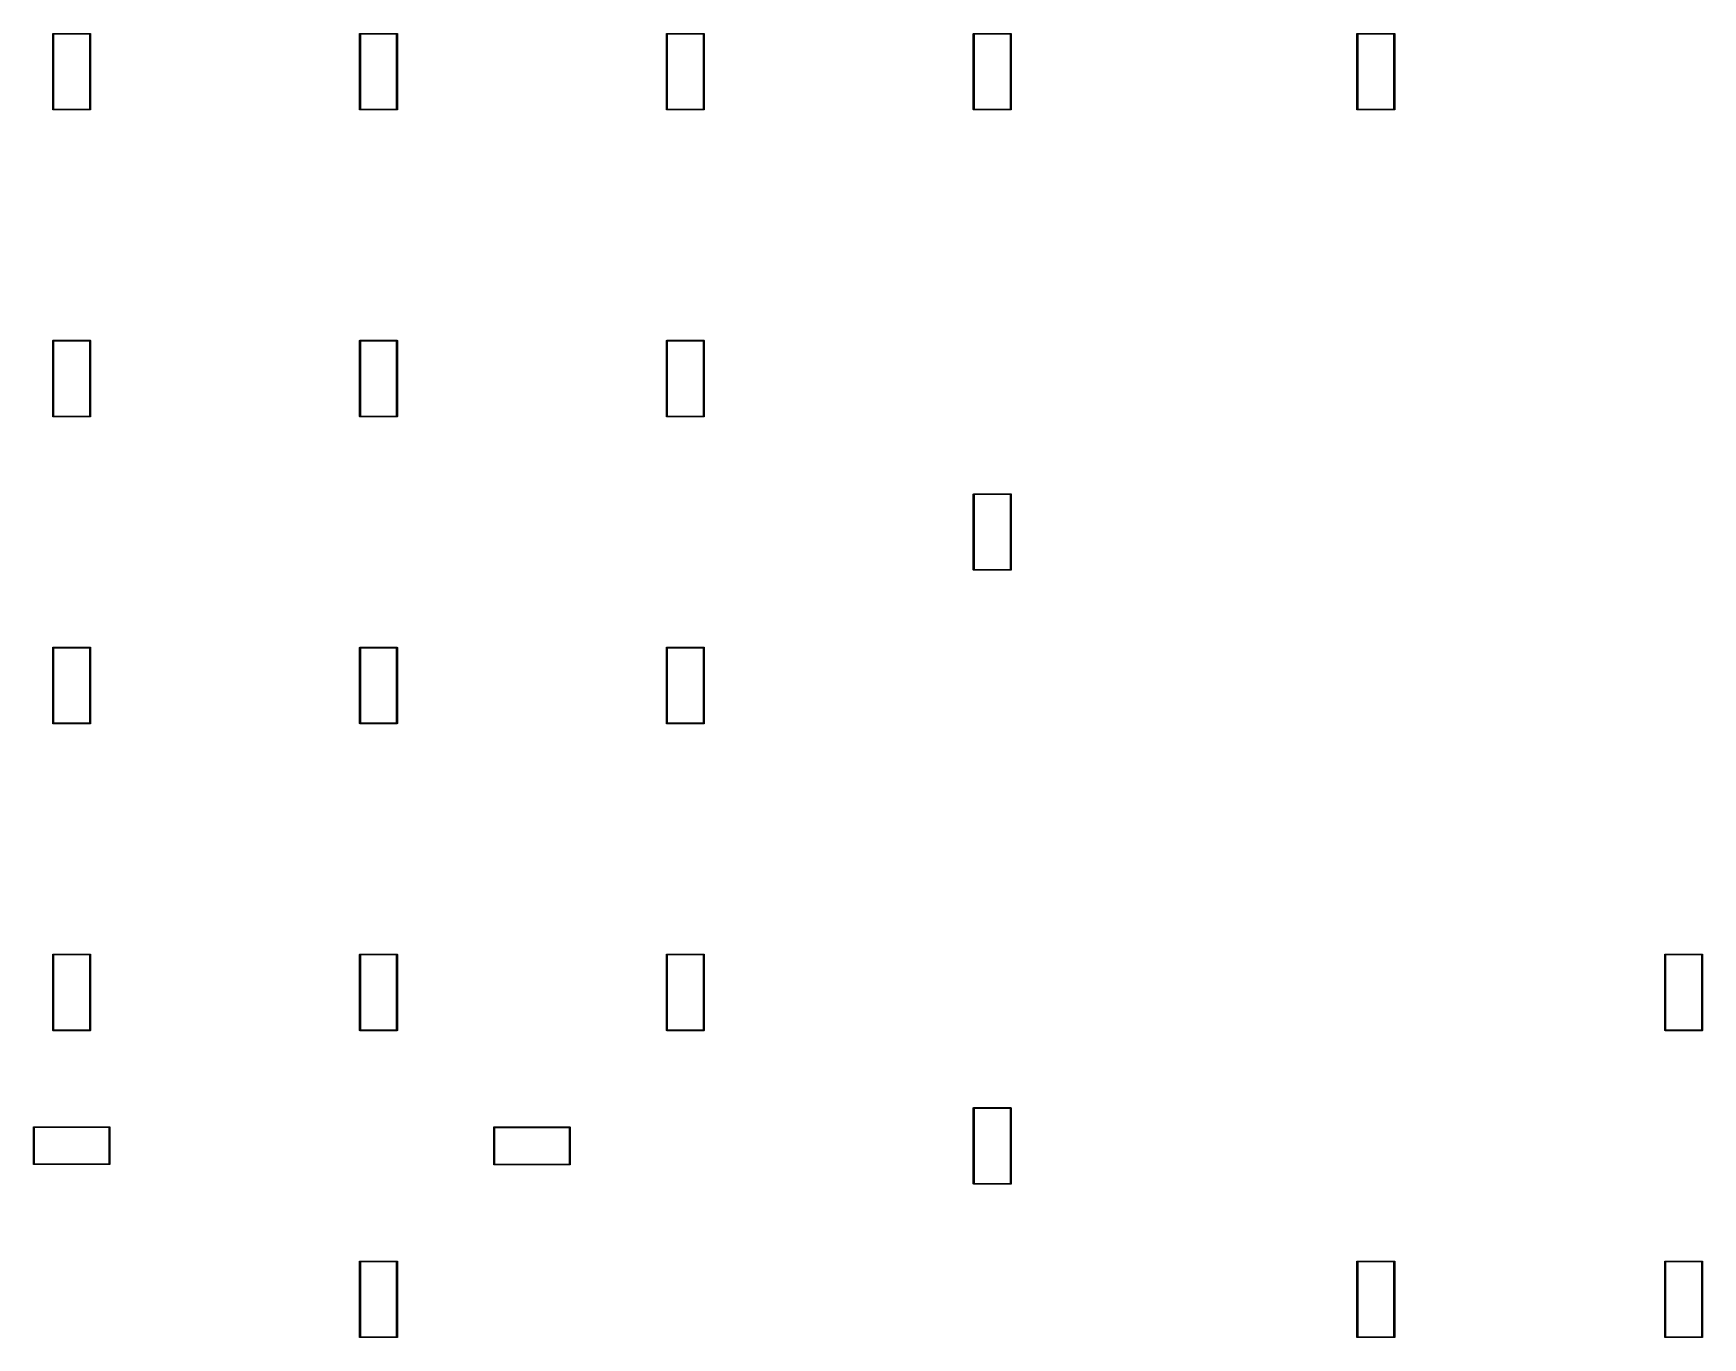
# Model space of a CAD drawing. Extents: x -649 to -219, y -193 to -62.
# Drawn here: x -649.3 to -545.7, y -166.7 to -85.8 of the extents above; entities that cross this region are included whole.
import ezdxf

# ---------------------------------------------------------------- set-up
doc = ezdxf.new("R2010")
doc.units = 0
doc.layers.add('BLACK', color=7, linetype='CONTINUOUS')

msp = doc.modelspace()

# ---------------------------------------------------------------- linework, layer by layer
at = {"layer": 'BLACK', "linetype": 'CONTINUOUS'}
for p, q in [((-648.113, -85.7831), (-648.111, -85.7784)), ((-648.113, -85.788), (-648.113, -85.7831)), ((-648.113, -85.7892), (-648.113, -85.788)), ((-648.113, -90.4868), (-648.113, -85.7892)), ((-648.111, -85.7784), (-648.109, -85.774)), ((-648.109, -85.774), (-648.106, -85.7702)), ((-648.106, -85.7702), (-648.102, -85.7671)), ((-648.102, -85.7671), (-648.098, -85.7648)), ((-648.098, -85.7648), (-648.093, -85.7634)), ((-648.093, -85.7634), (-648.089, -85.763)), ((-648.089, -85.763), (-648.088, -85.7629)), ((-648.088, -85.7629), (-648.087, -85.763)), ((-648.087, -85.763), (-645.789, -85.763)), ((-648.063, -85.813), (-648.063, -90.463)), ((-645.813, -85.813), (-648.063, -85.813)), ((-645.813, -90.463), (-645.813, -85.813)), ((-645.789, -85.763), (-645.788, -85.7629)), ((-645.788, -85.7629), (-645.787, -85.763)), ((-645.787, -85.763), (-645.783, -85.7634)), ((-645.783, -85.7634), (-645.778, -85.7648)), ((-645.778, -85.7648), (-645.774, -85.7671)), ((-645.774, -85.7671), (-645.77, -85.7702)), ((-645.77, -85.7702), (-645.767, -85.774)), ((-645.767, -85.774), (-645.765, -85.7784)), ((-645.765, -85.7784), (-645.763, -85.7831)), ((-645.763, -85.7831), (-645.763, -85.788)), ((-645.763, -85.788), (-645.763, -85.7892)), ((-645.763, -85.7892), (-645.763, -90.4868)), ((-629.063, -85.7831), (-629.061, -85.7784)), ((-629.063, -85.788), (-629.063, -85.7831)), ((-629.063, -85.7892), (-629.063, -85.788)), ((-629.063, -90.4868), (-629.063, -85.7892)), ((-629.061, -85.7784), (-629.059, -85.774)), ((-629.059, -85.774), (-629.056, -85.7702)), ((-629.056, -85.7702), (-629.052, -85.7671)), ((-629.052, -85.7671), (-629.048, -85.7648)), ((-629.048, -85.7648), (-629.043, -85.7634)), ((-629.043, -85.7634), (-629.039, -85.763)), ((-629.039, -85.763), (-629.038, -85.7629)), ((-629.038, -85.7629), (-629.037, -85.763)), ((-629.037, -85.763), (-626.739, -85.763)), ((-629.013, -85.813), (-629.013, -90.463)), ((-626.763, -85.813), (-629.013, -85.813)), ((-626.763, -90.463), (-626.763, -85.813)), ((-626.739, -85.763), (-626.738, -85.7629)), ((-626.738, -85.7629), (-626.737, -85.763)), ((-626.737, -85.763), (-626.733, -85.7634)), ((-626.733, -85.7634), (-626.728, -85.7648)), ((-626.728, -85.7648), (-626.724, -85.7671)), ((-626.724, -85.7671), (-626.72, -85.7702)), ((-626.72, -85.7702), (-626.717, -85.774)), ((-626.717, -85.774), (-626.715, -85.7784)), ((-626.715, -85.7784), (-626.713, -85.7831)), ((-626.713, -85.7831), (-626.713, -85.788)), ((-626.713, -85.788), (-626.713, -85.7892)), ((-626.713, -85.7892), (-626.713, -90.4868)), ((-610.013, -85.7831), (-610.011, -85.7784)), ((-610.013, -85.788), (-610.013, -85.7831)), ((-610.013, -85.7892), (-610.013, -85.788)), ((-610.013, -90.4868), (-610.013, -85.7892)), ((-610.011, -85.7784), (-610.009, -85.774)), ((-610.009, -85.774), (-610.006, -85.7702)), ((-610.006, -85.7702), (-610.002, -85.7671)), ((-610.002, -85.7671), (-609.998, -85.7648)), ((-609.998, -85.7648), (-609.993, -85.7634)), ((-609.993, -85.7634), (-609.989, -85.763)), ((-609.989, -85.763), (-609.988, -85.7629)), ((-609.988, -85.7629), (-609.987, -85.763)), ((-609.987, -85.763), (-607.689, -85.763)), ((-609.963, -85.813), (-609.963, -90.463)), ((-607.713, -85.813), (-609.963, -85.813)), ((-607.713, -90.463), (-607.713, -85.813)), ((-607.689, -85.763), (-607.688, -85.7629)), ((-607.688, -85.7629), (-607.687, -85.763)), ((-607.687, -85.763), (-607.683, -85.7634)), ((-607.683, -85.7634), (-607.678, -85.7648)), ((-607.678, -85.7648), (-607.674, -85.7671)), ((-607.674, -85.7671), (-607.67, -85.7702)), ((-607.67, -85.7702), (-607.667, -85.774)), ((-607.667, -85.774), (-607.665, -85.7784)), ((-607.665, -85.7784), (-607.663, -85.7831)), ((-607.663, -85.7831), (-607.663, -85.788)), ((-607.663, -85.788), (-607.663, -85.7892)), ((-607.663, -85.7892), (-607.663, -90.4868)), ((-590.963, -85.7831), (-590.961, -85.7784)), ((-590.963, -85.788), (-590.963, -85.7831)), ((-590.963, -85.7892), (-590.963, -85.788)), ((-590.963, -90.4868), (-590.963, -85.7892)), ((-590.961, -85.7784), (-590.959, -85.774)), ((-590.959, -85.774), (-590.956, -85.7702)), ((-590.956, -85.7702), (-590.952, -85.7671)), ((-590.952, -85.7671), (-590.948, -85.7648)), ((-590.948, -85.7648), (-590.943, -85.7634)), ((-590.943, -85.7634), (-590.939, -85.763)), ((-590.939, -85.763), (-590.938, -85.7629)), ((-590.938, -85.7629), (-590.937, -85.763)), ((-590.937, -85.763), (-588.639, -85.763)), ((-590.913, -85.813), (-590.913, -90.463)), ((-588.663, -85.813), (-590.913, -85.813)), ((-588.663, -90.463), (-588.663, -85.813)), ((-588.639, -85.763), (-588.638, -85.7629)), ((-588.638, -85.7629), (-588.637, -85.763)), ((-588.637, -85.763), (-588.633, -85.7634)), ((-588.633, -85.7634), (-588.628, -85.7648)), ((-588.628, -85.7648), (-588.624, -85.7671)), ((-588.624, -85.7671), (-588.62, -85.7702)), ((-588.62, -85.7702), (-588.617, -85.774)), ((-588.617, -85.774), (-588.615, -85.7784)), ((-588.615, -85.7784), (-588.613, -85.7831)), ((-588.613, -85.7831), (-588.613, -85.788)), ((-588.613, -85.788), (-588.613, -85.7892)), ((-588.613, -85.7892), (-588.613, -90.4868)), ((-567.151, -85.788), (-567.15, -85.7831)), ((-567.15, -85.7892), (-567.151, -85.788)), ((-567.15, -85.7831), (-567.149, -85.7784)), ((-567.15, -90.4868), (-567.15, -85.7892)), ((-567.149, -85.7784), (-567.146, -85.774)), ((-567.146, -85.774), (-567.143, -85.7702)), ((-567.143, -85.7702), (-567.139, -85.7671)), ((-567.139, -85.7671), (-567.135, -85.7648)), ((-567.135, -85.7648), (-567.13, -85.7634)), ((-567.13, -85.7634), (-567.127, -85.763)), ((-567.127, -85.763), (-567.125, -85.7629)), ((-567.125, -85.7629), (-567.124, -85.763)), ((-567.124, -85.763), (-564.827, -85.763)), ((-567.101, -85.813), (-567.101, -90.463)), ((-564.85, -85.813), (-567.101, -85.813)), ((-564.851, -90.463), (-564.85, -85.813)), ((-564.827, -85.763), (-564.825, -85.7629)), ((-564.825, -85.7629), (-564.824, -85.763)), ((-564.824, -85.763), (-564.821, -85.7634)), ((-564.821, -85.7634), (-564.816, -85.7648)), ((-564.816, -85.7648), (-564.812, -85.7671)), ((-564.812, -85.7671), (-564.808, -85.7702)), ((-564.808, -85.7702), (-564.805, -85.774)), ((-564.805, -85.774), (-564.802, -85.7784)), ((-564.802, -85.7784), (-564.801, -85.7831)), ((-564.801, -85.7831), (-564.8, -85.788)), ((-564.8, -85.788), (-564.8, -85.7892)), ((-564.8, -85.7892), (-564.8, -90.4868)), ((-648.113, -90.488), (-648.113, -90.4868)), ((-648.113, -90.4929), (-648.113, -90.488)), ((-648.111, -90.4976), (-648.113, -90.4929)), ((-648.109, -90.502), (-648.111, -90.4976)), ((-648.106, -90.5058), (-648.109, -90.502)), ((-648.102, -90.5089), (-648.106, -90.5058)), ((-648.098, -90.5112), (-648.102, -90.5089)), ((-648.093, -90.5126), (-648.098, -90.5112)), ((-648.089, -90.513), (-648.093, -90.5126)), ((-648.088, -90.5131), (-648.089, -90.513)), ((-648.089, -90.513), (-648.089, -90.513)), ((-648.087, -90.513), (-648.088, -90.5131)), ((-645.789, -90.513), (-648.087, -90.513)), ((-648.063, -90.463), (-645.813, -90.463)), ((-645.788, -90.5131), (-645.789, -90.513)), ((-645.787, -90.513), (-645.788, -90.5131)), ((-645.783, -90.5126), (-645.787, -90.513)), ((-645.787, -90.513), (-645.787, -90.513)), ((-645.778, -90.5112), (-645.783, -90.5126)), ((-645.774, -90.5089), (-645.778, -90.5112)), ((-645.77, -90.5058), (-645.774, -90.5089)), ((-645.767, -90.502), (-645.77, -90.5058)), ((-645.765, -90.4976), (-645.767, -90.502)), ((-645.763, -90.4929), (-645.765, -90.4976)), ((-645.763, -90.4868), (-645.763, -90.488)), ((-645.763, -90.488), (-645.763, -90.4929)), ((-629.063, -90.488), (-629.063, -90.4868)), ((-629.063, -90.4929), (-629.063, -90.488)), ((-629.061, -90.4976), (-629.063, -90.4929)), ((-629.059, -90.502), (-629.061, -90.4976)), ((-629.056, -90.5058), (-629.059, -90.502)), ((-629.052, -90.5089), (-629.056, -90.5058)), ((-629.048, -90.5112), (-629.052, -90.5089)), ((-629.043, -90.5126), (-629.048, -90.5112)), ((-629.039, -90.513), (-629.043, -90.5126)), ((-629.038, -90.5131), (-629.039, -90.513)), ((-629.039, -90.513), (-629.039, -90.513)), ((-629.037, -90.513), (-629.038, -90.5131)), ((-626.739, -90.513), (-629.037, -90.513)), ((-629.013, -90.463), (-626.763, -90.463)), ((-626.738, -90.5131), (-626.739, -90.513)), ((-626.737, -90.513), (-626.738, -90.5131)), ((-626.733, -90.5126), (-626.737, -90.513)), ((-626.737, -90.513), (-626.737, -90.513)), ((-626.728, -90.5112), (-626.733, -90.5126)), ((-626.724, -90.5089), (-626.728, -90.5112)), ((-626.72, -90.5058), (-626.724, -90.5089)), ((-626.717, -90.502), (-626.72, -90.5058)), ((-626.715, -90.4976), (-626.717, -90.502)), ((-626.713, -90.4929), (-626.715, -90.4976)), ((-626.713, -90.4868), (-626.713, -90.488)), ((-626.713, -90.488), (-626.713, -90.4929)), ((-610.013, -90.488), (-610.013, -90.4868)), ((-610.013, -90.4929), (-610.013, -90.488)), ((-610.011, -90.4976), (-610.013, -90.4929)), ((-610.009, -90.502), (-610.011, -90.4976)), ((-610.006, -90.5058), (-610.009, -90.502)), ((-610.002, -90.5089), (-610.006, -90.5058)), ((-609.998, -90.5112), (-610.002, -90.5089)), ((-609.993, -90.5126), (-609.998, -90.5112)), ((-609.989, -90.513), (-609.993, -90.5126)), ((-609.988, -90.5131), (-609.989, -90.513)), ((-609.989, -90.513), (-609.989, -90.513)), ((-609.987, -90.513), (-609.988, -90.5131)), ((-607.689, -90.513), (-609.987, -90.513)), ((-609.963, -90.463), (-607.713, -90.463)), ((-607.688, -90.5131), (-607.689, -90.513)), ((-607.687, -90.513), (-607.688, -90.5131)), ((-607.683, -90.5126), (-607.687, -90.513)), ((-607.687, -90.513), (-607.687, -90.513)), ((-607.678, -90.5112), (-607.683, -90.5126)), ((-607.674, -90.5089), (-607.678, -90.5112)), ((-607.67, -90.5058), (-607.674, -90.5089)), ((-607.667, -90.502), (-607.67, -90.5058)), ((-607.665, -90.4976), (-607.667, -90.502)), ((-607.663, -90.4929), (-607.665, -90.4976)), ((-607.663, -90.4868), (-607.663, -90.488)), ((-607.663, -90.488), (-607.663, -90.4929)), ((-590.963, -90.488), (-590.963, -90.4868)), ((-590.963, -90.4929), (-590.963, -90.488)), ((-590.961, -90.4976), (-590.963, -90.4929)), ((-590.959, -90.502), (-590.961, -90.4976)), ((-590.956, -90.5058), (-590.959, -90.502)), ((-590.952, -90.5089), (-590.956, -90.5058)), ((-590.948, -90.5112), (-590.952, -90.5089)), ((-590.943, -90.5126), (-590.948, -90.5112)), ((-590.939, -90.513), (-590.943, -90.5126)), ((-590.938, -90.5131), (-590.939, -90.513)), ((-590.939, -90.513), (-590.939, -90.513)), ((-590.937, -90.513), (-590.938, -90.5131)), ((-588.639, -90.513), (-590.937, -90.513)), ((-590.913, -90.463), (-588.663, -90.463)), ((-588.638, -90.5131), (-588.639, -90.513)), ((-588.637, -90.513), (-588.638, -90.5131)), ((-588.633, -90.5126), (-588.637, -90.513)), ((-588.637, -90.513), (-588.637, -90.513)), ((-588.628, -90.5112), (-588.633, -90.5126)), ((-588.624, -90.5089), (-588.628, -90.5112)), ((-588.62, -90.5058), (-588.624, -90.5089)), ((-588.617, -90.502), (-588.62, -90.5058)), ((-588.615, -90.4976), (-588.617, -90.502)), ((-588.613, -90.4929), (-588.615, -90.4976)), ((-588.613, -90.4868), (-588.613, -90.488)), ((-588.613, -90.488), (-588.613, -90.4929)), ((-567.151, -90.488), (-567.15, -90.4868)), ((-567.15, -90.4929), (-567.151, -90.488)), ((-567.149, -90.4976), (-567.15, -90.4929)), ((-567.146, -90.502), (-567.149, -90.4976)), ((-567.143, -90.5058), (-567.146, -90.502)), ((-567.139, -90.5089), (-567.143, -90.5058)), ((-567.135, -90.5112), (-567.139, -90.5089)), ((-567.13, -90.5126), (-567.135, -90.5112)), ((-567.127, -90.513), (-567.13, -90.5126)), ((-567.125, -90.5131), (-567.127, -90.513)), ((-567.127, -90.513), (-567.127, -90.513)), ((-567.124, -90.513), (-567.125, -90.5131)), ((-564.827, -90.513), (-567.124, -90.513)), ((-567.101, -90.463), (-564.851, -90.463)), ((-564.825, -90.5131), (-564.827, -90.513)), ((-564.824, -90.513), (-564.825, -90.5131)), ((-564.821, -90.5126), (-564.824, -90.513)), ((-564.824, -90.513), (-564.824, -90.513)), ((-564.816, -90.5112), (-564.821, -90.5126)), ((-564.812, -90.5089), (-564.816, -90.5112)), ((-564.808, -90.5058), (-564.812, -90.5089)), ((-564.805, -90.502), (-564.808, -90.5058)), ((-564.802, -90.4976), (-564.805, -90.502)), ((-564.801, -90.4929), (-564.802, -90.4976)), ((-564.8, -90.488), (-564.801, -90.4929)), ((-564.8, -90.4868), (-564.8, -90.488)), ((-648.113, -104.833), (-648.111, -104.828)), ((-648.113, -104.838), (-648.113, -104.833)), ((-648.113, -104.839), (-648.113, -104.838)), ((-648.113, -109.537), (-648.113, -104.839)), ((-648.111, -104.828), (-648.109, -104.824)), ((-648.109, -104.824), (-648.106, -104.82)), ((-648.106, -104.82), (-648.102, -104.817)), ((-648.102, -104.817), (-648.098, -104.815)), ((-648.098, -104.815), (-648.093, -104.813)), ((-648.093, -104.813), (-648.089, -104.813)), ((-648.089, -104.813), (-648.088, -104.813)), ((-648.088, -104.813), (-648.087, -104.813)), ((-648.087, -104.813), (-645.789, -104.813)), ((-648.063, -104.863), (-648.063, -109.513)), ((-645.813, -104.863), (-648.063, -104.863)), ((-645.813, -109.513), (-645.813, -104.863)), ((-645.789, -104.813), (-645.788, -104.813)), ((-645.788, -104.813), (-645.787, -104.813)), ((-645.787, -104.813), (-645.783, -104.813)), ((-645.783, -104.813), (-645.778, -104.815)), ((-645.778, -104.815), (-645.774, -104.817)), ((-645.774, -104.817), (-645.77, -104.82)), ((-645.77, -104.82), (-645.767, -104.824)), ((-645.767, -104.824), (-645.765, -104.828)), ((-645.765, -104.828), (-645.763, -104.833)), ((-645.763, -104.833), (-645.763, -104.838)), ((-645.763, -104.838), (-645.763, -104.839)), ((-645.763, -104.839), (-645.763, -109.537)), ((-629.063, -104.833), (-629.061, -104.828)), ((-629.063, -104.838), (-629.063, -104.833)), ((-629.063, -104.839), (-629.063, -104.838)), ((-629.063, -109.537), (-629.063, -104.839)), ((-629.061, -104.828), (-629.059, -104.824)), ((-629.059, -104.824), (-629.056, -104.82)), ((-629.056, -104.82), (-629.052, -104.817)), ((-629.052, -104.817), (-629.048, -104.815)), ((-629.048, -104.815), (-629.043, -104.813)), ((-629.043, -104.813), (-629.039, -104.813)), ((-629.039, -104.813), (-629.038, -104.813)), ((-629.038, -104.813), (-629.037, -104.813)), ((-629.037, -104.813), (-626.739, -104.813)), ((-629.013, -104.863), (-629.013, -109.513)), ((-626.763, -104.863), (-629.013, -104.863)), ((-626.763, -109.513), (-626.763, -104.863)), ((-626.739, -104.813), (-626.738, -104.813)), ((-626.738, -104.813), (-626.737, -104.813)), ((-626.737, -104.813), (-626.733, -104.813)), ((-626.733, -104.813), (-626.728, -104.815)), ((-626.728, -104.815), (-626.724, -104.817)), ((-626.724, -104.817), (-626.72, -104.82)), ((-626.72, -104.82), (-626.717, -104.824)), ((-626.717, -104.824), (-626.715, -104.828)), ((-626.715, -104.828), (-626.713, -104.833)), ((-626.713, -104.833), (-626.713, -104.838)), ((-626.713, -104.838), (-626.713, -104.839)), ((-626.713, -104.839), (-626.713, -109.537)), ((-610.013, -104.833), (-610.011, -104.828)), ((-610.013, -104.838), (-610.013, -104.833)), ((-610.013, -104.839), (-610.013, -104.838)), ((-610.013, -109.537), (-610.013, -104.839)), ((-610.011, -104.828), (-610.009, -104.824)), ((-610.009, -104.824), (-610.006, -104.82)), ((-610.006, -104.82), (-610.002, -104.817)), ((-610.002, -104.817), (-609.998, -104.815)), ((-609.998, -104.815), (-609.993, -104.813)), ((-609.993, -104.813), (-609.989, -104.813)), ((-609.989, -104.813), (-609.988, -104.813)), ((-609.988, -104.813), (-609.987, -104.813)), ((-609.987, -104.813), (-607.689, -104.813)), ((-609.963, -104.863), (-609.963, -109.513)), ((-607.713, -104.863), (-609.963, -104.863)), ((-607.713, -109.513), (-607.713, -104.863)), ((-607.689, -104.813), (-607.688, -104.813)), ((-607.688, -104.813), (-607.687, -104.813)), ((-607.687, -104.813), (-607.683, -104.813)), ((-607.683, -104.813), (-607.678, -104.815)), ((-607.678, -104.815), (-607.674, -104.817)), ((-607.674, -104.817), (-607.67, -104.82)), ((-607.67, -104.82), (-607.667, -104.824)), ((-607.667, -104.824), (-607.665, -104.828)), ((-607.665, -104.828), (-607.663, -104.833)), ((-607.663, -104.833), (-607.663, -104.838)), ((-607.663, -104.838), (-607.663, -104.839)), ((-607.663, -104.839), (-607.663, -109.537)), ((-648.113, -109.538), (-648.113, -109.537)), ((-648.113, -109.543), (-648.113, -109.538)), ((-648.111, -109.548), (-648.113, -109.543)), ((-648.109, -109.552), (-648.111, -109.548)), ((-648.106, -109.556), (-648.109, -109.552)), ((-648.102, -109.559), (-648.106, -109.556)), ((-648.098, -109.561), (-648.102, -109.559)), ((-648.093, -109.563), (-648.098, -109.561)), ((-648.089, -109.563), (-648.093, -109.563)), ((-648.088, -109.563), (-648.089, -109.563)), ((-648.089, -109.563), (-648.089, -109.563)), ((-648.087, -109.563), (-648.088, -109.563)), ((-645.789, -109.563), (-648.087, -109.563)), ((-648.063, -109.513), (-645.813, -109.513)), ((-645.788, -109.563), (-645.789, -109.563)), ((-645.787, -109.563), (-645.788, -109.563)), ((-645.783, -109.563), (-645.787, -109.563)), ((-645.787, -109.563), (-645.787, -109.563)), ((-645.778, -109.561), (-645.783, -109.563)), ((-645.774, -109.559), (-645.778, -109.561)), ((-645.77, -109.556), (-645.774, -109.559)), ((-645.767, -109.552), (-645.77, -109.556)), ((-645.765, -109.548), (-645.767, -109.552)), ((-645.763, -109.543), (-645.765, -109.548)), ((-645.763, -109.537), (-645.763, -109.538)), ((-645.763, -109.538), (-645.763, -109.543)), ((-629.063, -109.538), (-629.063, -109.537)), ((-629.063, -109.543), (-629.063, -109.538)), ((-629.061, -109.548), (-629.063, -109.543)), ((-629.059, -109.552), (-629.061, -109.548)), ((-629.056, -109.556), (-629.059, -109.552)), ((-629.052, -109.559), (-629.056, -109.556)), ((-629.048, -109.561), (-629.052, -109.559)), ((-629.043, -109.563), (-629.048, -109.561)), ((-629.039, -109.563), (-629.043, -109.563)), ((-629.038, -109.563), (-629.039, -109.563)), ((-629.039, -109.563), (-629.039, -109.563)), ((-629.037, -109.563), (-629.038, -109.563)), ((-626.739, -109.563), (-629.037, -109.563)), ((-629.013, -109.513), (-626.763, -109.513)), ((-626.738, -109.563), (-626.739, -109.563)), ((-626.737, -109.563), (-626.738, -109.563)), ((-626.733, -109.563), (-626.737, -109.563)), ((-626.737, -109.563), (-626.737, -109.563)), ((-626.728, -109.561), (-626.733, -109.563)), ((-626.724, -109.559), (-626.728, -109.561)), ((-626.72, -109.556), (-626.724, -109.559)), ((-626.717, -109.552), (-626.72, -109.556)), ((-626.715, -109.548), (-626.717, -109.552)), ((-626.713, -109.543), (-626.715, -109.548)), ((-626.713, -109.537), (-626.713, -109.538)), ((-626.713, -109.538), (-626.713, -109.543)), ((-610.013, -109.538), (-610.013, -109.537)), ((-610.013, -109.543), (-610.013, -109.538)), ((-610.011, -109.548), (-610.013, -109.543)), ((-610.009, -109.552), (-610.011, -109.548)), ((-610.006, -109.556), (-610.009, -109.552)), ((-610.002, -109.559), (-610.006, -109.556)), ((-609.998, -109.561), (-610.002, -109.559)), ((-609.993, -109.563), (-609.998, -109.561)), ((-609.989, -109.563), (-609.993, -109.563)), ((-609.988, -109.563), (-609.989, -109.563)), ((-609.989, -109.563), (-609.989, -109.563)), ((-609.987, -109.563), (-609.988, -109.563)), ((-607.689, -109.563), (-609.987, -109.563)), ((-609.963, -109.513), (-607.713, -109.513)), ((-607.688, -109.563), (-607.689, -109.563)), ((-607.687, -109.563), (-607.688, -109.563)), ((-607.683, -109.563), (-607.687, -109.563)), ((-607.687, -109.563), (-607.687, -109.563)), ((-607.678, -109.561), (-607.683, -109.563)), ((-607.674, -109.559), (-607.678, -109.561)), ((-607.67, -109.556), (-607.674, -109.559)), ((-607.667, -109.552), (-607.67, -109.556)), ((-607.665, -109.548), (-607.667, -109.552)), ((-607.663, -109.543), (-607.665, -109.548)), ((-607.663, -109.537), (-607.663, -109.538)), ((-607.663, -109.538), (-607.663, -109.543)), ((-590.963, -114.358), (-590.961, -114.353)), ((-590.963, -114.363), (-590.963, -114.358)), ((-590.963, -114.364), (-590.963, -114.363)), ((-590.963, -119.062), (-590.963, -114.364)), ((-590.961, -114.353), (-590.959, -114.349)), ((-590.959, -114.349), (-590.956, -114.345)), ((-590.956, -114.345), (-590.952, -114.342)), ((-590.952, -114.342), (-590.948, -114.34)), ((-590.948, -114.34), (-590.943, -114.338)), ((-590.943, -114.338), (-590.939, -114.338)), ((-590.939, -114.338), (-590.938, -114.338)), ((-590.938, -114.338), (-590.937, -114.338)), ((-590.937, -114.338), (-588.639, -114.338)), ((-590.913, -114.388), (-590.913, -119.038)), ((-588.663, -114.388), (-590.913, -114.388)), ((-588.663, -119.038), (-588.663, -114.388)), ((-588.639, -114.338), (-588.638, -114.338)), ((-588.638, -114.338), (-588.637, -114.338)), ((-588.637, -114.338), (-588.633, -114.338)), ((-588.633, -114.338), (-588.628, -114.34)), ((-588.628, -114.34), (-588.624, -114.342)), ((-588.624, -114.342), (-588.62, -114.345)), ((-588.62, -114.345), (-588.617, -114.349)), ((-588.617, -114.349), (-588.615, -114.353)), ((-588.615, -114.353), (-588.613, -114.358)), ((-588.613, -114.358), (-588.613, -114.363)), ((-588.613, -114.363), (-588.613, -114.364)), ((-588.613, -114.364), (-588.613, -119.062)), ((-590.963, -119.063), (-590.963, -119.062)), ((-590.963, -119.068), (-590.963, -119.063)), ((-590.961, -119.073), (-590.963, -119.068)), ((-590.959, -119.077), (-590.961, -119.073)), ((-590.956, -119.081), (-590.959, -119.077)), ((-590.952, -119.084), (-590.956, -119.081)), ((-590.948, -119.086), (-590.952, -119.084)), ((-590.943, -119.088), (-590.948, -119.086)), ((-590.939, -119.088), (-590.943, -119.088)), ((-590.938, -119.088), (-590.939, -119.088)), ((-590.939, -119.088), (-590.939, -119.088)), ((-590.937, -119.088), (-590.938, -119.088)), ((-588.639, -119.088), (-590.937, -119.088)), ((-590.913, -119.038), (-588.663, -119.038)), ((-588.638, -119.088), (-588.639, -119.088)), ((-588.637, -119.088), (-588.638, -119.088)), ((-588.633, -119.088), (-588.637, -119.088)), ((-588.637, -119.088), (-588.637, -119.088)), ((-588.628, -119.086), (-588.633, -119.088)), ((-588.624, -119.084), (-588.628, -119.086)), ((-588.62, -119.081), (-588.624, -119.084)), ((-588.617, -119.077), (-588.62, -119.081)), ((-588.615, -119.073), (-588.617, -119.077)), ((-588.613, -119.068), (-588.615, -119.073)), ((-588.613, -119.062), (-588.613, -119.063)), ((-588.613, -119.063), (-588.613, -119.068)), ((-648.113, -123.883), (-648.111, -123.878)), ((-648.113, -123.888), (-648.113, -123.883)), ((-648.113, -123.889), (-648.113, -123.888)), ((-648.113, -128.587), (-648.113, -123.889)), ((-648.111, -123.878), (-648.109, -123.874)), ((-648.109, -123.874), (-648.106, -123.87)), ((-648.106, -123.87), (-648.102, -123.867)), ((-648.102, -123.867), (-648.098, -123.865)), ((-648.098, -123.865), (-648.093, -123.863)), ((-648.093, -123.863), (-648.089, -123.863)), ((-648.089, -123.863), (-648.088, -123.863)), ((-648.088, -123.863), (-648.087, -123.863)), ((-648.087, -123.863), (-645.789, -123.863)), ((-648.063, -123.913), (-648.063, -128.563)), ((-645.813, -123.913), (-648.063, -123.913)), ((-645.813, -128.563), (-645.813, -123.913)), ((-645.789, -123.863), (-645.788, -123.863)), ((-645.788, -123.863), (-645.787, -123.863)), ((-645.787, -123.863), (-645.783, -123.863)), ((-645.783, -123.863), (-645.778, -123.865)), ((-645.778, -123.865), (-645.774, -123.867)), ((-645.774, -123.867), (-645.77, -123.87)), ((-645.77, -123.87), (-645.767, -123.874)), ((-645.767, -123.874), (-645.765, -123.878)), ((-645.765, -123.878), (-645.763, -123.883)), ((-645.763, -123.883), (-645.763, -123.888)), ((-645.763, -123.888), (-645.763, -123.889)), ((-645.763, -123.889), (-645.763, -128.587)), ((-629.063, -123.883), (-629.061, -123.878)), ((-629.063, -123.888), (-629.063, -123.883)), ((-629.063, -123.889), (-629.063, -123.888)), ((-629.063, -128.587), (-629.063, -123.889)), ((-629.061, -123.878), (-629.059, -123.874)), ((-629.059, -123.874), (-629.056, -123.87)), ((-629.056, -123.87), (-629.052, -123.867)), ((-629.052, -123.867), (-629.048, -123.865)), ((-629.048, -123.865), (-629.043, -123.863)), ((-629.043, -123.863), (-629.039, -123.863)), ((-629.039, -123.863), (-629.038, -123.863)), ((-629.038, -123.863), (-629.037, -123.863)), ((-629.037, -123.863), (-626.739, -123.863)), ((-629.013, -123.913), (-629.013, -128.563)), ((-626.763, -123.913), (-629.013, -123.913)), ((-626.763, -128.563), (-626.763, -123.913)), ((-626.739, -123.863), (-626.738, -123.863)), ((-626.738, -123.863), (-626.737, -123.863)), ((-626.737, -123.863), (-626.733, -123.863)), ((-626.733, -123.863), (-626.728, -123.865)), ((-626.728, -123.865), (-626.724, -123.867)), ((-626.724, -123.867), (-626.72, -123.87)), ((-626.72, -123.87), (-626.717, -123.874)), ((-626.717, -123.874), (-626.715, -123.878)), ((-626.715, -123.878), (-626.713, -123.883)), ((-626.713, -123.883), (-626.713, -123.888)), ((-626.713, -123.888), (-626.713, -123.889)), ((-626.713, -123.889), (-626.713, -128.587)), ((-610.013, -123.883), (-610.011, -123.878)), ((-610.013, -123.888), (-610.013, -123.883)), ((-610.013, -123.889), (-610.013, -123.888)), ((-610.013, -128.587), (-610.013, -123.889)), ((-610.011, -123.878), (-610.009, -123.874)), ((-610.009, -123.874), (-610.006, -123.87)), ((-610.006, -123.87), (-610.002, -123.867)), ((-610.002, -123.867), (-609.998, -123.865)), ((-609.998, -123.865), (-609.993, -123.863)), ((-609.993, -123.863), (-609.989, -123.863)), ((-609.989, -123.863), (-609.988, -123.863)), ((-609.988, -123.863), (-609.987, -123.863)), ((-609.987, -123.863), (-607.689, -123.863)), ((-609.963, -123.913), (-609.963, -128.563)), ((-607.713, -123.913), (-609.963, -123.913)), ((-607.713, -128.563), (-607.713, -123.913)), ((-607.689, -123.863), (-607.688, -123.863)), ((-607.688, -123.863), (-607.687, -123.863)), ((-607.687, -123.863), (-607.683, -123.863)), ((-607.683, -123.863), (-607.678, -123.865)), ((-607.678, -123.865), (-607.674, -123.867)), ((-607.674, -123.867), (-607.67, -123.87)), ((-607.67, -123.87), (-607.667, -123.874)), ((-607.667, -123.874), (-607.665, -123.878)), ((-607.665, -123.878), (-607.663, -123.883)), ((-607.663, -123.883), (-607.663, -123.888)), ((-607.663, -123.888), (-607.663, -123.889)), ((-607.663, -123.889), (-607.663, -128.587)), ((-648.113, -128.588), (-648.113, -128.587)), ((-648.113, -128.593), (-648.113, -128.588)), ((-648.111, -128.598), (-648.113, -128.593)), ((-648.109, -128.602), (-648.111, -128.598)), ((-648.106, -128.606), (-648.109, -128.602)), ((-648.102, -128.609), (-648.106, -128.606)), ((-648.098, -128.611), (-648.102, -128.609)), ((-648.093, -128.613), (-648.098, -128.611)), ((-648.089, -128.613), (-648.093, -128.613)), ((-648.088, -128.613), (-648.089, -128.613)), ((-648.089, -128.613), (-648.089, -128.613)), ((-648.087, -128.613), (-648.088, -128.613)), ((-645.789, -128.613), (-648.087, -128.613)), ((-648.063, -128.563), (-645.813, -128.563)), ((-645.788, -128.613), (-645.789, -128.613)), ((-645.787, -128.613), (-645.788, -128.613)), ((-645.783, -128.613), (-645.787, -128.613)), ((-645.787, -128.613), (-645.787, -128.613)), ((-645.778, -128.611), (-645.783, -128.613)), ((-645.774, -128.609), (-645.778, -128.611)), ((-645.77, -128.606), (-645.774, -128.609)), ((-645.767, -128.602), (-645.77, -128.606)), ((-645.765, -128.598), (-645.767, -128.602)), ((-645.763, -128.593), (-645.765, -128.598)), ((-645.763, -128.587), (-645.763, -128.588)), ((-645.763, -128.588), (-645.763, -128.593)), ((-629.063, -128.588), (-629.063, -128.587)), ((-629.063, -128.593), (-629.063, -128.588)), ((-629.061, -128.598), (-629.063, -128.593)), ((-629.059, -128.602), (-629.061, -128.598)), ((-629.056, -128.606), (-629.059, -128.602)), ((-629.052, -128.609), (-629.056, -128.606)), ((-629.048, -128.611), (-629.052, -128.609)), ((-629.043, -128.613), (-629.048, -128.611)), ((-629.039, -128.613), (-629.043, -128.613)), ((-629.038, -128.613), (-629.039, -128.613)), ((-629.039, -128.613), (-629.039, -128.613)), ((-629.037, -128.613), (-629.038, -128.613)), ((-626.739, -128.613), (-629.037, -128.613)), ((-629.013, -128.563), (-626.763, -128.563)), ((-626.738, -128.613), (-626.739, -128.613)), ((-626.737, -128.613), (-626.738, -128.613)), ((-626.733, -128.613), (-626.737, -128.613)), ((-626.737, -128.613), (-626.737, -128.613)), ((-626.728, -128.611), (-626.733, -128.613)), ((-626.724, -128.609), (-626.728, -128.611)), ((-626.72, -128.606), (-626.724, -128.609)), ((-626.717, -128.602), (-626.72, -128.606)), ((-626.715, -128.598), (-626.717, -128.602)), ((-626.713, -128.593), (-626.715, -128.598)), ((-626.713, -128.587), (-626.713, -128.588)), ((-626.713, -128.588), (-626.713, -128.593)), ((-610.013, -128.588), (-610.013, -128.587)), ((-610.013, -128.593), (-610.013, -128.588)), ((-610.011, -128.598), (-610.013, -128.593)), ((-610.009, -128.602), (-610.011, -128.598)), ((-610.006, -128.606), (-610.009, -128.602)), ((-610.002, -128.609), (-610.006, -128.606)), ((-609.998, -128.611), (-610.002, -128.609)), ((-609.993, -128.613), (-609.998, -128.611)), ((-609.989, -128.613), (-609.993, -128.613)), ((-609.988, -128.613), (-609.989, -128.613)), ((-609.989, -128.613), (-609.989, -128.613)), ((-609.987, -128.613), (-609.988, -128.613)), ((-607.689, -128.613), (-609.987, -128.613)), ((-609.963, -128.563), (-607.713, -128.563)), ((-607.688, -128.613), (-607.689, -128.613)), ((-607.687, -128.613), (-607.688, -128.613)), ((-607.683, -128.613), (-607.687, -128.613)), ((-607.687, -128.613), (-607.687, -128.613)), ((-607.678, -128.611), (-607.683, -128.613)), ((-607.674, -128.609), (-607.678, -128.611)), ((-607.67, -128.606), (-607.674, -128.609)), ((-607.667, -128.602), (-607.67, -128.606)), ((-607.665, -128.598), (-607.667, -128.602)), ((-607.663, -128.593), (-607.665, -128.598)), ((-607.663, -128.587), (-607.663, -128.588)), ((-607.663, -128.588), (-607.663, -128.593)), ((-648.113, -142.933), (-648.111, -142.928)), ((-648.113, -142.938), (-648.113, -142.933)), ((-648.113, -142.939), (-648.113, -142.938)), ((-648.113, -147.637), (-648.113, -142.939)), ((-648.111, -142.928), (-648.109, -142.924)), ((-648.109, -142.924), (-648.106, -142.92)), ((-648.106, -142.92), (-648.102, -142.917)), ((-648.102, -142.917), (-648.098, -142.915)), ((-648.098, -142.915), (-648.093, -142.913)), ((-648.093, -142.913), (-648.089, -142.913)), ((-648.089, -142.913), (-648.088, -142.913)), ((-648.088, -142.913), (-648.087, -142.913)), ((-648.087, -142.913), (-645.789, -142.913)), ((-648.063, -142.963), (-648.063, -147.613)), ((-645.813, -142.963), (-648.063, -142.963)), ((-645.813, -147.613), (-645.813, -142.963)), ((-645.789, -142.913), (-645.788, -142.913)), ((-645.788, -142.913), (-645.787, -142.913)), ((-645.787, -142.913), (-645.783, -142.913)), ((-645.783, -142.913), (-645.778, -142.915)), ((-645.778, -142.915), (-645.774, -142.917)), ((-645.774, -142.917), (-645.77, -142.92)), ((-645.77, -142.92), (-645.767, -142.924)), ((-645.767, -142.924), (-645.765, -142.928)), ((-645.765, -142.928), (-645.763, -142.933)), ((-645.763, -142.933), (-645.763, -142.938)), ((-645.763, -142.938), (-645.763, -142.939)), ((-645.763, -142.939), (-645.763, -147.637)), ((-629.063, -142.933), (-629.061, -142.928)), ((-629.063, -142.938), (-629.063, -142.933)), ((-629.063, -142.939), (-629.063, -142.938)), ((-629.063, -147.637), (-629.063, -142.939)), ((-629.061, -142.928), (-629.059, -142.924)), ((-629.059, -142.924), (-629.056, -142.92)), ((-629.056, -142.92), (-629.052, -142.917)), ((-629.052, -142.917), (-629.048, -142.915)), ((-629.048, -142.915), (-629.043, -142.913)), ((-629.043, -142.913), (-629.039, -142.913)), ((-629.039, -142.913), (-629.038, -142.913)), ((-629.038, -142.913), (-629.037, -142.913)), ((-629.037, -142.913), (-626.739, -142.913)), ((-629.013, -142.963), (-629.013, -147.613)), ((-626.763, -142.963), (-629.013, -142.963)), ((-626.763, -147.613), (-626.763, -142.963)), ((-626.739, -142.913), (-626.738, -142.913)), ((-626.738, -142.913), (-626.737, -142.913)), ((-626.737, -142.913), (-626.733, -142.913)), ((-626.733, -142.913), (-626.728, -142.915)), ((-626.728, -142.915), (-626.724, -142.917)), ((-626.724, -142.917), (-626.72, -142.92)), ((-626.72, -142.92), (-626.717, -142.924)), ((-626.717, -142.924), (-626.715, -142.928)), ((-626.715, -142.928), (-626.713, -142.933)), ((-626.713, -142.933), (-626.713, -142.938)), ((-626.713, -142.938), (-626.713, -142.939)), ((-626.713, -142.939), (-626.713, -147.637)), ((-610.013, -142.933), (-610.011, -142.928)), ((-610.013, -142.938), (-610.013, -142.933)), ((-610.013, -142.939), (-610.013, -142.938)), ((-610.013, -147.637), (-610.013, -142.939)), ((-610.011, -142.928), (-610.009, -142.924)), ((-610.009, -142.924), (-610.006, -142.92)), ((-610.006, -142.92), (-610.002, -142.917)), ((-610.002, -142.917), (-609.998, -142.915)), ((-609.998, -142.915), (-609.993, -142.913)), ((-609.993, -142.913), (-609.989, -142.913)), ((-609.989, -142.913), (-609.988, -142.913)), ((-609.988, -142.913), (-609.987, -142.913)), ((-609.987, -142.913), (-607.689, -142.913)), ((-609.963, -142.963), (-609.963, -147.613)), ((-607.713, -142.963), (-609.963, -142.963)), ((-607.713, -147.613), (-607.713, -142.963)), ((-607.689, -142.913), (-607.688, -142.913)), ((-607.688, -142.913), (-607.687, -142.913)), ((-607.687, -142.913), (-607.683, -142.913)), ((-607.683, -142.913), (-607.678, -142.915)), ((-607.678, -142.915), (-607.674, -142.917)), ((-607.674, -142.917), (-607.67, -142.92)), ((-607.67, -142.92), (-607.667, -142.924)), ((-607.667, -142.924), (-607.665, -142.928)), ((-607.665, -142.928), (-607.663, -142.933)), ((-607.663, -142.933), (-607.663, -142.938)), ((-607.663, -142.938), (-607.663, -142.939)), ((-607.663, -142.939), (-607.663, -147.637)), ((-548.037, -142.933), (-548.035, -142.928)), ((-548.037, -142.938), (-548.037, -142.933)), ((-548.037, -142.939), (-548.037, -142.938)), ((-548.037, -147.637), (-548.037, -142.939)), ((-548.035, -142.928), (-548.033, -142.924)), ((-548.033, -142.924), (-548.03, -142.92)), ((-548.03, -142.92), (-548.026, -142.917)), ((-548.026, -142.917), (-548.022, -142.915)), ((-548.022, -142.915), (-548.017, -142.913)), ((-548.017, -142.913), (-548.013, -142.913)), ((-548.013, -142.913), (-548.012, -142.913)), ((-548.012, -142.913), (-548.011, -142.913)), ((-548.011, -142.913), (-545.713, -142.913)), ((-547.987, -142.963), (-547.987, -147.613)), ((-545.737, -142.963), (-547.987, -142.963)), ((-545.737, -147.613), (-545.737, -142.963)), ((-545.713, -142.913), (-545.712, -142.913)), ((-545.712, -142.913), (-545.711, -142.913)), ((-545.711, -142.913), (-545.707, -142.913)), ((-545.707, -142.913), (-545.702, -142.915)), ((-545.702, -142.915), (-545.698, -142.917)), ((-545.698, -142.917), (-545.694, -142.92)), ((-545.694, -142.92), (-545.691, -142.924)), ((-545.691, -142.924), (-545.689, -142.928)), ((-545.689, -142.928), (-545.687, -142.933)), ((-545.687, -142.933), (-545.687, -142.938)), ((-545.687, -142.938), (-545.687, -142.939)), ((-545.687, -142.939), (-545.687, -147.637)), ((-648.113, -147.638), (-648.113, -147.637)), ((-648.113, -147.643), (-648.113, -147.638)), ((-648.111, -147.648), (-648.113, -147.643)), ((-648.109, -147.652), (-648.111, -147.648)), ((-648.106, -147.656), (-648.109, -147.652)), ((-648.102, -147.659), (-648.106, -147.656)), ((-648.098, -147.661), (-648.102, -147.659)), ((-648.093, -147.663), (-648.098, -147.661)), ((-648.089, -147.663), (-648.093, -147.663)), ((-648.088, -147.663), (-648.089, -147.663)), ((-648.089, -147.663), (-648.089, -147.663)), ((-648.087, -147.663), (-648.088, -147.663)), ((-645.789, -147.663), (-648.087, -147.663)), ((-648.063, -147.613), (-645.813, -147.613)), ((-645.788, -147.663), (-645.789, -147.663)), ((-645.787, -147.663), (-645.788, -147.663)), ((-645.783, -147.663), (-645.787, -147.663)), ((-645.787, -147.663), (-645.787, -147.663)), ((-645.778, -147.661), (-645.783, -147.663)), ((-645.774, -147.659), (-645.778, -147.661)), ((-645.77, -147.656), (-645.774, -147.659)), ((-645.767, -147.652), (-645.77, -147.656)), ((-645.765, -147.648), (-645.767, -147.652)), ((-645.763, -147.643), (-645.765, -147.648)), ((-645.763, -147.637), (-645.763, -147.638)), ((-645.763, -147.638), (-645.763, -147.643)), ((-629.063, -147.638), (-629.063, -147.637)), ((-629.063, -147.643), (-629.063, -147.638)), ((-629.061, -147.648), (-629.063, -147.643)), ((-629.059, -147.652), (-629.061, -147.648)), ((-629.056, -147.656), (-629.059, -147.652)), ((-629.052, -147.659), (-629.056, -147.656)), ((-629.048, -147.661), (-629.052, -147.659)), ((-629.043, -147.663), (-629.048, -147.661)), ((-629.039, -147.663), (-629.043, -147.663)), ((-629.038, -147.663), (-629.039, -147.663)), ((-629.039, -147.663), (-629.039, -147.663)), ((-629.037, -147.663), (-629.038, -147.663)), ((-626.739, -147.663), (-629.037, -147.663)), ((-629.013, -147.613), (-626.763, -147.613)), ((-626.738, -147.663), (-626.739, -147.663)), ((-626.737, -147.663), (-626.738, -147.663)), ((-626.733, -147.663), (-626.737, -147.663)), ((-626.737, -147.663), (-626.737, -147.663)), ((-626.728, -147.661), (-626.733, -147.663)), ((-626.724, -147.659), (-626.728, -147.661)), ((-626.72, -147.656), (-626.724, -147.659)), ((-626.717, -147.652), (-626.72, -147.656)), ((-626.715, -147.648), (-626.717, -147.652)), ((-626.713, -147.643), (-626.715, -147.648)), ((-626.713, -147.637), (-626.713, -147.638)), ((-626.713, -147.638), (-626.713, -147.643)), ((-610.013, -147.638), (-610.013, -147.637)), ((-610.013, -147.643), (-610.013, -147.638)), ((-610.011, -147.648), (-610.013, -147.643)), ((-610.009, -147.652), (-610.011, -147.648)), ((-610.006, -147.656), (-610.009, -147.652)), ((-610.002, -147.659), (-610.006, -147.656)), ((-609.998, -147.661), (-610.002, -147.659)), ((-609.993, -147.663), (-609.998, -147.661)), ((-609.989, -147.663), (-609.993, -147.663)), ((-609.988, -147.663), (-609.989, -147.663)), ((-609.989, -147.663), (-609.989, -147.663)), ((-609.987, -147.663), (-609.988, -147.663)), ((-607.689, -147.663), (-609.987, -147.663)), ((-609.963, -147.613), (-607.713, -147.613)), ((-607.688, -147.663), (-607.689, -147.663)), ((-607.687, -147.663), (-607.688, -147.663)), ((-607.683, -147.663), (-607.687, -147.663)), ((-607.687, -147.663), (-607.687, -147.663)), ((-607.678, -147.661), (-607.683, -147.663)), ((-607.674, -147.659), (-607.678, -147.661)), ((-607.67, -147.656), (-607.674, -147.659)), ((-607.667, -147.652), (-607.67, -147.656)), ((-607.665, -147.648), (-607.667, -147.652)), ((-607.663, -147.643), (-607.665, -147.648)), ((-607.663, -147.637), (-607.663, -147.638)), ((-607.663, -147.638), (-607.663, -147.643)), ((-548.037, -147.638), (-548.037, -147.637)), ((-548.037, -147.643), (-548.037, -147.638)), ((-548.035, -147.648), (-548.037, -147.643)), ((-548.033, -147.652), (-548.035, -147.648)), ((-548.03, -147.656), (-548.033, -147.652)), ((-548.026, -147.659), (-548.03, -147.656)), ((-548.022, -147.661), (-548.026, -147.659)), ((-548.017, -147.663), (-548.022, -147.661)), ((-548.013, -147.663), (-548.017, -147.663)), ((-548.012, -147.663), (-548.013, -147.663)), ((-548.013, -147.663), (-548.013, -147.663)), ((-548.011, -147.663), (-548.012, -147.663)), ((-545.713, -147.663), (-548.011, -147.663)), ((-547.987, -147.613), (-545.737, -147.613)), ((-545.712, -147.663), (-545.713, -147.663)), ((-545.711, -147.663), (-545.712, -147.663)), ((-545.707, -147.663), (-545.711, -147.663)), ((-545.711, -147.663), (-545.711, -147.663)), ((-545.702, -147.661), (-545.707, -147.663)), ((-545.698, -147.659), (-545.702, -147.661)), ((-545.694, -147.656), (-545.698, -147.659)), ((-545.691, -147.652), (-545.694, -147.656)), ((-545.689, -147.648), (-545.691, -147.652)), ((-545.687, -147.643), (-545.689, -147.648)), ((-545.687, -147.637), (-545.687, -147.638)), ((-545.687, -147.638), (-545.687, -147.643)), ((-590.963, -152.458), (-590.961, -152.453)), ((-590.963, -152.463), (-590.963, -152.458)), ((-590.963, -152.464), (-590.963, -152.463)), ((-590.963, -157.162), (-590.963, -152.464)), ((-590.961, -152.453), (-590.959, -152.449)), ((-590.959, -152.449), (-590.956, -152.445)), ((-590.956, -152.445), (-590.952, -152.442)), ((-590.952, -152.442), (-590.948, -152.44)), ((-590.948, -152.44), (-590.943, -152.438)), ((-590.943, -152.438), (-590.939, -152.438)), ((-590.939, -152.438), (-590.938, -152.438)), ((-590.938, -152.438), (-590.937, -152.438)), ((-590.937, -152.438), (-588.639, -152.438)), ((-590.913, -152.488), (-590.913, -157.138)), ((-588.663, -152.488), (-590.913, -152.488)), ((-588.663, -157.138), (-588.663, -152.488)), ((-588.639, -152.438), (-588.638, -152.438)), ((-588.638, -152.438), (-588.637, -152.438)), ((-588.637, -152.438), (-588.633, -152.438)), ((-588.633, -152.438), (-588.628, -152.44)), ((-588.628, -152.44), (-588.624, -152.442)), ((-588.624, -152.442), (-588.62, -152.445)), ((-588.62, -152.445), (-588.617, -152.449)), ((-588.617, -152.449), (-588.615, -152.453)), ((-588.615, -152.453), (-588.613, -152.458)), ((-588.613, -152.458), (-588.613, -152.463)), ((-588.613, -152.463), (-588.613, -152.464)), ((-588.613, -152.464), (-588.613, -157.162)), ((-649.314, -153.645), (-649.312, -153.641)), ((-649.314, -153.65), (-649.314, -153.645)), ((-649.314, -153.652), (-649.314, -153.65)), ((-649.314, -155.949), (-649.314, -153.652)), ((-649.312, -153.641), (-649.31, -153.636)), ((-649.31, -153.636), (-649.307, -153.633)), ((-649.307, -153.633), (-649.303, -153.629)), ((-649.303, -153.629), (-649.299, -153.627)), ((-649.299, -153.627), (-649.294, -153.626)), ((-649.294, -153.626), (-649.29, -153.625)), ((-649.29, -153.625), (-649.289, -153.625)), ((-649.289, -153.625), (-649.288, -153.625)), ((-649.288, -153.625), (-644.59, -153.625)), ((-649.264, -153.675), (-649.264, -155.925)), ((-644.614, -153.675), (-649.264, -153.675)), ((-644.614, -155.925), (-644.614, -153.675)), ((-644.59, -153.625), (-644.589, -153.625)), ((-644.589, -153.625), (-644.588, -153.625)), ((-644.588, -153.625), (-644.588, -153.625)), ((-644.588, -153.625), (-644.584, -153.626)), ((-644.584, -153.626), (-644.579, -153.627)), ((-644.579, -153.627), (-644.575, -153.629)), ((-644.575, -153.629), (-644.571, -153.633)), ((-644.571, -153.633), (-644.568, -153.636)), ((-644.568, -153.636), (-644.566, -153.641)), ((-644.566, -153.641), (-644.564, -153.645)), ((-644.564, -153.645), (-644.564, -153.65)), ((-644.564, -153.65), (-644.564, -153.652)), ((-644.564, -153.652), (-644.564, -155.949)), ((-620.738, -153.658), (-620.736, -153.653)), ((-620.738, -153.663), (-620.738, -153.658)), ((-620.738, -153.664), (-620.738, -153.663)), ((-620.738, -155.962), (-620.738, -153.664)), ((-620.736, -153.653), (-620.734, -153.649)), ((-620.734, -153.649), (-620.731, -153.645)), ((-620.731, -153.645), (-620.727, -153.642)), ((-620.727, -153.642), (-620.723, -153.64)), ((-620.723, -153.64), (-620.718, -153.638)), ((-620.718, -153.638), (-620.714, -153.638)), ((-620.714, -153.638), (-620.713, -153.638)), ((-620.713, -153.638), (-620.712, -153.638)), ((-620.712, -153.638), (-616.014, -153.638)), ((-620.688, -153.688), (-620.688, -155.938)), ((-616.038, -153.688), (-620.688, -153.688)), ((-616.038, -155.938), (-616.038, -153.688)), ((-616.014, -153.638), (-616.013, -153.638)), ((-616.013, -153.638), (-616.012, -153.638)), ((-616.012, -153.638), (-616.012, -153.638)), ((-616.012, -153.638), (-616.008, -153.638)), ((-616.008, -153.638), (-616.003, -153.64)), ((-616.003, -153.64), (-615.999, -153.642)), ((-615.999, -153.642), (-615.995, -153.645)), ((-615.995, -153.645), (-615.992, -153.649)), ((-615.992, -153.649), (-615.99, -153.653)), ((-615.99, -153.653), (-615.988, -153.658)), ((-615.988, -153.658), (-615.988, -153.663)), ((-615.988, -153.663), (-615.988, -153.664)), ((-615.988, -153.664), (-615.988, -155.962)), ((-649.314, -155.95), (-649.314, -155.949)), ((-649.314, -155.955), (-649.314, -155.95)), ((-649.312, -155.96), (-649.314, -155.955)), ((-649.31, -155.964), (-649.312, -155.96)), ((-649.307, -155.968), (-649.31, -155.964)), ((-649.303, -155.971), (-649.307, -155.968)), ((-649.299, -155.974), (-649.303, -155.971)), ((-649.294, -155.975), (-649.299, -155.974)), ((-649.29, -155.975), (-649.294, -155.975)), ((-649.289, -155.975), (-649.29, -155.975)), ((-649.29, -155.975), (-649.29, -155.975)), ((-649.288, -155.975), (-649.289, -155.975)), ((-644.59, -155.975), (-649.288, -155.975)), ((-649.264, -155.925), (-644.614, -155.925)), ((-644.589, -155.975), (-644.59, -155.975)), ((-644.584, -155.975), (-644.589, -155.975)), ((-644.579, -155.974), (-644.584, -155.975)), ((-644.575, -155.971), (-644.579, -155.974)), ((-644.571, -155.968), (-644.575, -155.971)), ((-644.568, -155.964), (-644.571, -155.968)), ((-644.566, -155.96), (-644.568, -155.964)), ((-644.564, -155.955), (-644.566, -155.96)), ((-644.564, -155.949), (-644.564, -155.95)), ((-644.564, -155.95), (-644.564, -155.952)), ((-644.564, -155.952), (-644.564, -155.955)), ((-620.738, -155.963), (-620.738, -155.962)), ((-620.738, -155.968), (-620.738, -155.963)), ((-620.736, -155.973), (-620.738, -155.968)), ((-620.734, -155.977), (-620.736, -155.973)), ((-620.731, -155.981), (-620.734, -155.977)), ((-620.727, -155.984), (-620.731, -155.981)), ((-620.723, -155.986), (-620.727, -155.984)), ((-620.718, -155.988), (-620.723, -155.986)), ((-620.714, -155.988), (-620.718, -155.988)), ((-620.713, -155.988), (-620.714, -155.988)), ((-620.714, -155.988), (-620.714, -155.988)), ((-620.712, -155.988), (-620.713, -155.988)), ((-616.014, -155.988), (-620.712, -155.988)), ((-620.688, -155.938), (-616.038, -155.938)), ((-616.013, -155.988), (-616.014, -155.988)), ((-616.008, -155.988), (-616.013, -155.988)), ((-616.003, -155.986), (-616.008, -155.988)), ((-615.999, -155.984), (-616.003, -155.986)), ((-615.995, -155.981), (-615.999, -155.984)), ((-615.992, -155.977), (-615.995, -155.981)), ((-615.99, -155.973), (-615.992, -155.977)), ((-615.988, -155.968), (-615.99, -155.973)), ((-615.988, -155.962), (-615.988, -155.963)), ((-615.988, -155.963), (-615.988, -155.964)), ((-615.988, -155.964), (-615.988, -155.968)), ((-590.963, -157.163), (-590.963, -157.162)), ((-590.963, -157.168), (-590.963, -157.163)), ((-590.961, -157.173), (-590.963, -157.168)), ((-590.959, -157.177), (-590.961, -157.173)), ((-590.956, -157.181), (-590.959, -157.177)), ((-590.952, -157.184), (-590.956, -157.181)), ((-590.948, -157.186), (-590.952, -157.184)), ((-590.943, -157.188), (-590.948, -157.186)), ((-590.939, -157.188), (-590.943, -157.188)), ((-590.938, -157.188), (-590.939, -157.188)), ((-590.939, -157.188), (-590.939, -157.188)), ((-590.937, -157.188), (-590.938, -157.188)), ((-588.639, -157.188), (-590.937, -157.188)), ((-590.913, -157.138), (-588.663, -157.138)), ((-588.638, -157.188), (-588.639, -157.188)), ((-588.637, -157.188), (-588.638, -157.188)), ((-588.633, -157.188), (-588.637, -157.188)), ((-588.637, -157.188), (-588.637, -157.188)), ((-588.628, -157.186), (-588.633, -157.188)), ((-588.624, -157.184), (-588.628, -157.186)), ((-588.62, -157.181), (-588.624, -157.184)), ((-588.617, -157.177), (-588.62, -157.181)), ((-588.615, -157.173), (-588.617, -157.177)), ((-588.613, -157.168), (-588.615, -157.173)), ((-588.613, -157.162), (-588.613, -157.163)), ((-588.613, -157.163), (-588.613, -157.168)), ((-629.063, -161.983), (-629.061, -161.978)), ((-629.063, -161.988), (-629.063, -161.983)), ((-629.063, -161.989), (-629.063, -161.988)), ((-629.063, -166.687), (-629.063, -161.989)), ((-629.061, -161.978), (-629.059, -161.974)), ((-629.059, -161.974), (-629.056, -161.97)), ((-629.056, -161.97), (-629.052, -161.967)), ((-629.052, -161.967), (-629.048, -161.965)), ((-629.048, -161.965), (-629.043, -161.963)), ((-629.043, -161.963), (-629.039, -161.963)), ((-629.039, -161.963), (-629.038, -161.963)), ((-629.038, -161.963), (-629.037, -161.963)), ((-629.037, -161.963), (-626.739, -161.963)), ((-629.013, -162.013), (-629.013, -166.663)), ((-626.763, -162.013), (-629.013, -162.013)), ((-626.763, -166.663), (-626.763, -162.013)), ((-626.739, -161.963), (-626.738, -161.963)), ((-626.738, -161.963), (-626.737, -161.963)), ((-626.737, -161.963), (-626.733, -161.963)), ((-626.733, -161.963), (-626.728, -161.965)), ((-626.728, -161.965), (-626.724, -161.967)), ((-626.724, -161.967), (-626.72, -161.97)), ((-626.72, -161.97), (-626.717, -161.974)), ((-626.717, -161.974), (-626.715, -161.978)), ((-626.715, -161.978), (-626.713, -161.983)), ((-626.713, -161.983), (-626.713, -161.988)), ((-626.713, -161.988), (-626.713, -161.989)), ((-626.713, -161.989), (-626.713, -166.687)), ((-567.151, -161.988), (-567.15, -161.983)), ((-567.15, -161.989), (-567.151, -161.988)), ((-567.15, -161.983), (-567.149, -161.978)), ((-567.15, -166.687), (-567.15, -161.989)), ((-567.149, -161.978), (-567.146, -161.974)), ((-567.146, -161.974), (-567.143, -161.97)), ((-567.143, -161.97), (-567.139, -161.967)), ((-567.139, -161.967), (-567.135, -161.965)), ((-567.135, -161.965), (-567.13, -161.963)), ((-567.13, -161.963), (-567.127, -161.963)), ((-567.127, -161.963), (-567.125, -161.963)), ((-567.125, -161.963), (-567.124, -161.963)), ((-567.124, -161.963), (-564.827, -161.963)), ((-567.101, -162.013), (-567.101, -166.663)), ((-564.85, -162.013), (-567.101, -162.013)), ((-564.851, -166.663), (-564.85, -162.013)), ((-564.827, -161.963), (-564.825, -161.963)), ((-564.825, -161.963), (-564.824, -161.963)), ((-564.824, -161.963), (-564.821, -161.963)), ((-564.821, -161.963), (-564.816, -161.965)), ((-564.816, -161.965), (-564.812, -161.967)), ((-564.812, -161.967), (-564.808, -161.97)), ((-564.808, -161.97), (-564.805, -161.974)), ((-564.805, -161.974), (-564.802, -161.978)), ((-564.802, -161.978), (-564.801, -161.983)), ((-564.801, -161.983), (-564.8, -161.988)), ((-564.8, -161.988), (-564.8, -161.989)), ((-564.8, -161.989), (-564.8, -166.687)), ((-548.037, -161.983), (-548.035, -161.978)), ((-548.037, -161.988), (-548.037, -161.983)), ((-548.037, -161.989), (-548.037, -161.988)), ((-548.037, -166.687), (-548.037, -161.989)), ((-548.035, -161.978), (-548.033, -161.974)), ((-548.033, -161.974), (-548.03, -161.97)), ((-548.03, -161.97), (-548.026, -161.967)), ((-548.026, -161.967), (-548.022, -161.965)), ((-548.022, -161.965), (-548.017, -161.963)), ((-548.017, -161.963), (-548.013, -161.963)), ((-548.013, -161.963), (-548.012, -161.963)), ((-548.012, -161.963), (-548.011, -161.963)), ((-548.011, -161.963), (-545.713, -161.963)), ((-547.987, -162.013), (-547.987, -166.663)), ((-545.737, -162.013), (-547.987, -162.013)), ((-545.737, -166.663), (-545.737, -162.013)), ((-545.713, -161.963), (-545.712, -161.963)), ((-545.712, -161.963), (-545.711, -161.963)), ((-545.711, -161.963), (-545.707, -161.963)), ((-545.707, -161.963), (-545.702, -161.965)), ((-545.702, -161.965), (-545.698, -161.967)), ((-545.698, -161.967), (-545.694, -161.97)), ((-545.694, -161.97), (-545.691, -161.974)), ((-545.691, -161.974), (-545.689, -161.978)), ((-545.689, -161.978), (-545.687, -161.983)), ((-545.687, -161.983), (-545.687, -161.988)), ((-545.687, -161.988), (-545.687, -161.989)), ((-545.687, -161.989), (-545.687, -166.687)), ((-629.063, -166.688), (-629.063, -166.687)), ((-629.063, -166.693), (-629.063, -166.688)), ((-629.061, -166.698), (-629.063, -166.693)), ((-629.059, -166.702), (-629.061, -166.698)), ((-629.056, -166.706), (-629.059, -166.702)), ((-629.052, -166.709), (-629.056, -166.706)), ((-629.048, -166.711), (-629.052, -166.709)), ((-629.043, -166.713), (-629.048, -166.711)), ((-629.039, -166.713), (-629.043, -166.713)), ((-629.038, -166.713), (-629.039, -166.713)), ((-629.039, -166.713), (-629.039, -166.713)), ((-629.037, -166.713), (-629.038, -166.713)), ((-626.739, -166.713), (-629.037, -166.713)), ((-629.013, -166.663), (-626.763, -166.663)), ((-626.738, -166.713), (-626.739, -166.713)), ((-626.737, -166.713), (-626.738, -166.713)), ((-626.733, -166.713), (-626.737, -166.713)), ((-626.737, -166.713), (-626.737, -166.713)), ((-626.728, -166.711), (-626.733, -166.713)), ((-626.724, -166.709), (-626.728, -166.711)), ((-626.72, -166.706), (-626.724, -166.709)), ((-626.717, -166.702), (-626.72, -166.706)), ((-626.715, -166.698), (-626.717, -166.702)), ((-626.713, -166.693), (-626.715, -166.698)), ((-626.713, -166.687), (-626.713, -166.688)), ((-626.713, -166.688), (-626.713, -166.693)), ((-567.151, -166.688), (-567.15, -166.687)), ((-567.15, -166.693), (-567.151, -166.688)), ((-567.149, -166.698), (-567.15, -166.693)), ((-567.146, -166.702), (-567.149, -166.698)), ((-567.143, -166.706), (-567.146, -166.702)), ((-567.139, -166.709), (-567.143, -166.706)), ((-567.135, -166.711), (-567.139, -166.709)), ((-567.13, -166.713), (-567.135, -166.711)), ((-567.127, -166.713), (-567.13, -166.713)), ((-567.125, -166.713), (-567.127, -166.713)), ((-567.127, -166.713), (-567.127, -166.713)), ((-567.124, -166.713), (-567.125, -166.713)), ((-564.827, -166.713), (-567.124, -166.713)), ((-567.101, -166.663), (-564.851, -166.663)), ((-564.825, -166.713), (-564.827, -166.713)), ((-564.824, -166.713), (-564.825, -166.713)), ((-564.821, -166.713), (-564.824, -166.713)), ((-564.824, -166.713), (-564.824, -166.713)), ((-564.816, -166.711), (-564.821, -166.713)), ((-564.812, -166.709), (-564.816, -166.711)), ((-564.808, -166.706), (-564.812, -166.709)), ((-564.805, -166.702), (-564.808, -166.706)), ((-564.802, -166.698), (-564.805, -166.702)), ((-564.801, -166.693), (-564.802, -166.698)), ((-564.8, -166.688), (-564.801, -166.693)), ((-564.8, -166.687), (-564.8, -166.688)), ((-548.037, -166.688), (-548.037, -166.687)), ((-548.037, -166.693), (-548.037, -166.688)), ((-548.035, -166.698), (-548.037, -166.693)), ((-548.033, -166.702), (-548.035, -166.698)), ((-548.03, -166.706), (-548.033, -166.702)), ((-548.026, -166.709), (-548.03, -166.706)), ((-548.022, -166.711), (-548.026, -166.709)), ((-548.017, -166.713), (-548.022, -166.711)), ((-548.013, -166.713), (-548.017, -166.713)), ((-548.012, -166.713), (-548.013, -166.713)), ((-548.013, -166.713), (-548.013, -166.713)), ((-548.011, -166.713), (-548.012, -166.713)), ((-545.713, -166.713), (-548.011, -166.713)), ((-547.987, -166.663), (-545.737, -166.663)), ((-545.712, -166.713), (-545.713, -166.713)), ((-545.711, -166.713), (-545.712, -166.713)), ((-545.707, -166.713), (-545.711, -166.713)), ((-545.711, -166.713), (-545.711, -166.713)), ((-545.702, -166.711), (-545.707, -166.713)), ((-545.698, -166.709), (-545.702, -166.711)), ((-545.694, -166.706), (-545.698, -166.709)), ((-545.691, -166.702), (-545.694, -166.706)), ((-545.689, -166.698), (-545.691, -166.702)), ((-545.687, -166.693), (-545.689, -166.698)), ((-545.687, -166.687), (-545.687, -166.688)), ((-545.687, -166.688), (-545.687, -166.693))]:
    msp.add_line(p, q, dxfattribs=at)

doc.saveas('drawing.dxf')
